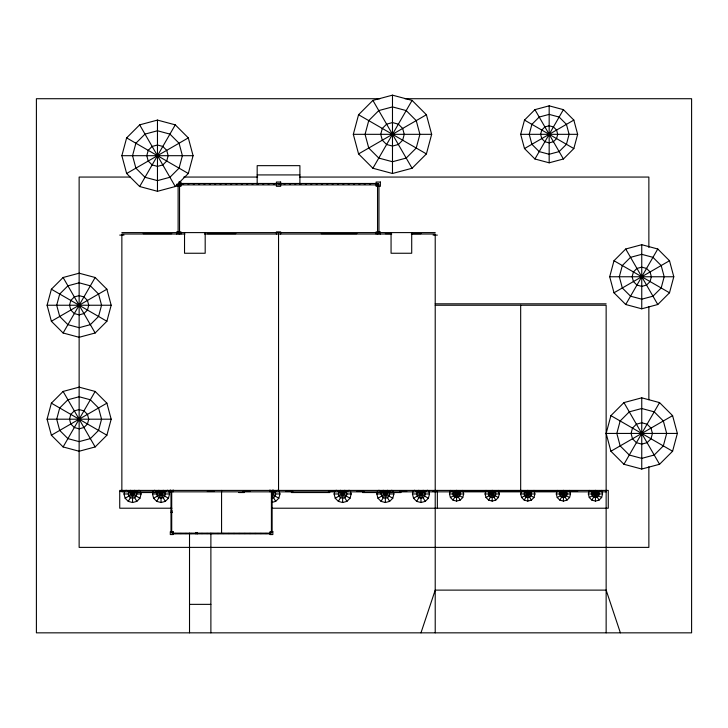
<?xml version="1.0" encoding="UTF-8"?>
<svg xmlns="http://www.w3.org/2000/svg" width="728" height="728" viewBox="0 0 728 728"><rect width="100%" height="100%" fill="white"/><g stroke="black" fill="none" stroke-linecap="round" stroke-linejoin="round"><path stroke-width="1.09" d="M47.083 305.241L51.379 289.225L63.108 277.495L79.134 273.2L95.159 277.495L106.889 289.225L111.175 305.241L106.889 321.266L95.159 332.996L79.134 337.291L63.108 332.996L51.379 321.266L47.083 305.241L111.175 305.241M47.083 419.192L51.379 403.166L63.108 391.436L79.134 387.141L95.159 391.436L106.889 403.166L111.175 419.192L106.889 435.217L95.159 446.947L79.134 451.242L63.108 446.947L51.379 435.217L47.083 419.192L111.175 419.192M121.858 155.692L126.636 137.883L139.667 124.852L157.466 120.084L175.275 124.852L188.306 137.883L193.075 155.692L188.306 173.492L175.275 186.523L157.466 191.3L139.667 186.523L126.636 173.492L121.858 155.692L193.075 155.692M140.231 490.763L141.086 493.975L139.949 498.243L136.819 501.374L132.542 502.52L128.274 501.374L125.143 498.243L123.997 493.975L124.852 490.763M168.714 490.763L169.578 493.975L168.432 498.243L165.302 501.374L161.034 502.52L156.757 501.374L153.626 498.243L152.489 493.975L153.344 490.763M353.317 134.325L358.567 114.742L372.9 100.4L392.483 95.159L412.075 100.4L426.408 114.742L431.659 134.325L426.408 153.908L412.075 168.25L392.483 173.492L372.9 168.25L358.567 153.908L353.317 134.325L431.659 134.325M271.417 502.52L275.694 501.374L278.815 498.243L279.962 493.975L279.106 490.763M350.323 490.763L351.178 493.975L350.031 498.243L346.91 501.374L342.633 502.52L338.365 501.374L335.235 498.243L334.088 493.975L334.944 490.763M393.056 490.763L393.912 493.975L392.765 498.243L389.635 501.374L385.367 502.52L381.09 501.374L377.969 498.243L376.822 493.975L377.677 490.763M428.665 490.763L429.52 493.975L428.373 498.243L425.243 501.374L420.975 502.52L416.698 501.374L413.577 498.243L412.43 493.975L413.286 490.763M520.675 134.325L524.497 120.084L534.925 109.655L549.167 105.833L563.408 109.655L573.837 120.084L577.65 134.325L573.837 148.567L563.408 158.995L549.167 162.808L534.925 158.995L524.497 148.567L520.675 134.325L577.65 134.325M449.458 493.975L450.414 490.408L462.753 497.533L460.142 500.136L456.583 501.091L453.025 500.136L450.414 497.533L449.458 493.975L463.709 493.975L462.753 497.533M485.066 493.975L486.022 490.408L498.361 497.533L495.75 500.136L492.192 501.091L488.634 500.136L486.022 497.533L485.066 493.975L499.317 493.975L498.361 497.533M520.675 493.975L521.63 490.408L533.97 497.533L534.925 493.975L533.97 490.408L521.63 497.533L520.675 493.975L534.925 493.975M609.7 276.758L613.995 260.733L625.725 249.003L641.75 244.708L657.775 249.003L669.505 260.733L673.791 276.758L669.505 292.783L657.775 304.513L641.75 308.809L625.725 304.513L613.995 292.783L609.7 276.758L673.791 276.758M556.283 493.975L557.239 490.408L569.578 497.533L570.534 493.975L569.578 490.408L557.239 497.533L556.283 493.975L570.534 493.975M588.333 493.975L589.289 490.408L601.628 497.533L599.017 500.136L595.459 501.091L591.891 500.136L589.289 497.533L588.333 493.975L602.575 493.975L601.628 497.533M606.142 433.433L610.91 415.633L623.942 402.602L641.75 397.825L659.55 402.602L672.59 415.633L677.359 433.433L672.59 451.242L659.55 464.273L641.75 469.041L623.942 464.273L610.91 451.242L606.142 433.433L677.359 433.433M420.975 632.841L435.217 590.117L606.142 590.117L620.383 632.841M139.667 186.523L175.275 124.852M63.108 332.996L95.159 277.495M63.108 446.947L95.159 391.436M128.274 501.374L134.68 490.272L136.245 491.837L136.819 493.975L136.245 496.105L134.68 497.67L132.542 498.243L130.403 497.67L128.847 496.105L128.274 493.975L128.847 491.837L130.403 490.272L136.819 501.374M156.757 501.374L163.163 490.272L164.728 491.837L165.302 493.975L164.728 496.105L163.163 497.67L161.034 498.243L158.895 497.67L157.33 496.105L156.757 493.975L157.33 491.837L158.895 490.272L165.302 501.374M372.9 168.25L412.075 100.4M271.954 493.047L273.555 490.272L275.12 491.837L275.694 493.975L275.12 496.105L273.555 497.67L271.417 498.243M534.925 158.995L563.408 109.655M338.365 501.374L344.772 490.272L346.337 491.837L346.91 493.975L346.337 496.105L344.772 497.67L342.633 498.243L340.495 497.67L338.939 496.105L338.365 493.975L338.939 491.837L340.495 490.272L346.91 501.374M381.09 501.374L387.505 490.272L389.061 491.837L389.635 493.975L389.061 496.105L387.505 497.67L385.367 498.243L383.228 497.67L381.663 496.105L381.09 493.975L381.663 491.837L383.228 490.272L389.635 501.374M416.698 501.374L423.114 490.272L424.679 491.837L425.243 493.975L424.679 496.105L423.114 497.67L420.975 498.243L418.837 497.67L417.271 496.105L416.698 493.975L417.271 491.837L418.837 490.272L425.243 501.374M453.025 500.136L458.367 490.89L459.668 492.192L460.142 493.975L459.668 495.75L458.367 497.051L456.583 497.533L454.8 497.051L453.499 495.75L453.025 493.975L453.499 492.192L454.8 490.89L456.583 490.408L458.367 490.89M488.634 500.136L493.975 490.89L495.277 492.192L495.75 493.975L495.277 495.75L493.975 497.051L492.192 497.533L490.408 497.051L489.107 495.75L488.634 493.975L489.107 492.192L490.408 490.89L492.192 490.408L493.975 490.89M625.725 304.513L657.775 249.003M521.63 497.533L524.242 500.136L529.584 490.89L527.8 490.408L526.016 490.89L524.715 492.192L524.242 493.975L524.715 495.75L526.016 497.051L527.8 497.533L529.584 497.051L530.885 495.75L531.358 493.975L530.885 492.192L529.584 490.89M557.239 497.533L559.85 500.136L565.192 490.89L566.493 492.192L566.966 493.975L566.493 495.75L565.192 497.051L563.408 497.533L561.625 497.051L560.323 495.75L559.85 493.975L560.323 492.192L561.625 490.89L563.408 490.408L565.192 490.89M591.891 500.136L597.233 490.89L595.459 490.408L593.675 490.89L592.374 492.192L591.891 493.975L592.374 495.75L593.675 497.051L595.459 497.533L597.233 497.051L598.543 495.75L599.017 493.975L598.543 492.192L597.233 490.89M623.942 464.273L659.55 402.602M524.242 500.136L527.8 501.091L531.358 500.136L533.97 497.533M559.85 500.136L563.408 501.091L566.966 500.136L569.578 497.533M126.636 173.492L188.306 137.883M51.379 321.266L106.889 289.225M358.567 153.908L426.408 114.742M524.497 148.567L573.837 120.084M51.379 435.217L106.889 403.166M125.143 498.243L139.021 490.235M153.626 498.243L167.504 490.235M613.995 292.783L669.505 260.733M272.345 493.438L277.896 490.235M335.235 498.243L349.112 490.235M377.969 498.243L391.837 490.235M413.577 498.243L427.454 490.235M450.414 497.533L462.753 490.408L463.709 493.975M486.022 497.533L498.361 490.408L499.317 493.975M610.91 451.242L672.59 415.633M589.289 497.533L601.628 490.408L602.575 493.975M379.925 98.717L36.4 98.717L36.4 632.841L691.6 632.841L691.6 98.717L404.95 98.717M257.175 174.92L299.909 174.92M130.303 177.059L79.134 177.059L79.134 547.383L648.866 547.383L648.866 466.73M183.756 177.059L257.676 177.059M299.745 177.059L648.866 177.059L648.866 247.484M178.833 182.036L180.972 182.036L180.972 186.313L176.695 186.313L176.695 184.175M182.391 183.82L183.82 183.82M187.733 183.82L189.162 183.82M193.075 183.82L194.503 183.82M198.416 183.82L199.845 183.82M203.758 183.82L205.187 183.82M209.1 183.82L210.529 183.82M214.442 183.82L215.87 183.82M219.783 183.82L221.212 183.82M225.125 183.82L226.554 183.82M230.467 183.82L231.895 183.82M235.808 183.82L237.237 183.82M241.15 183.82L242.579 183.82M246.492 183.82L247.911 183.82M251.833 183.82L253.253 183.82M257.175 183.82L258.595 183.82M262.517 183.82L263.936 183.82M267.859 183.82L269.278 183.82M273.2 183.82L274.62 183.82M278.542 183.82L279.962 183.82M283.884 183.82L285.303 183.82M289.225 183.82L290.645 183.82M294.567 183.82L295.987 183.82M299.909 183.82L301.328 183.82M305.241 183.82L306.67 183.82M310.583 183.82L312.012 183.82M315.925 183.82L317.353 183.82M321.266 183.82L322.695 183.82M326.608 183.82L328.037 183.82M331.95 183.82L333.379 183.82M337.291 183.82L338.72 183.82M342.633 183.82L344.062 183.82M347.975 183.82L349.404 183.82M353.317 183.82L354.745 183.82M358.658 183.82L360.087 183.82M364 183.82L365.429 183.82M369.342 183.82L370.761 183.82M121.858 232.605L435.217 232.605M143.225 233.67L171.717 233.67M207.325 233.67L235.808 233.67M321.266 233.67L356.875 233.67M385.367 233.67L390.927 233.67M412.075 233.67L420.975 233.67M184.967 234.025L121.858 234.025L121.858 490.408M204.55 234.025L391.737 234.025M411.284 234.025L435.217 234.025L435.217 632.841M119.729 235.099L123.997 235.099M433.078 235.099L437.355 235.099M435.217 303.822L606.142 303.822M435.217 305.241L606.142 305.241L606.142 632.841M463.709 491.127L577.65 491.127M119.729 491.482L123.997 491.482M128.983 491.482L136.109 491.482M157.466 491.482L164.592 491.482M207.325 491.482L214.442 491.482M242.934 491.482L250.05 491.482M285.658 491.482L292.783 491.482M328.392 491.482L335.517 491.482M356.875 491.482L364 491.482M399.608 491.482L406.734 491.482M433.078 491.482L437.355 491.482M121.858 491.837L606.142 491.837M134.68 492.547L158.895 492.547M238.757 492.547L244.353 492.547M291.355 492.547L329.811 492.547M362.571 492.547L401.037 492.547M123.997 493.975L141.086 493.975M152.489 493.975L169.578 493.975M271.417 493.975L279.962 493.975M334.088 493.975L351.178 493.975M376.822 493.975L393.912 493.975M412.43 493.975L429.52 493.975M171.908 508.217L119.729 508.217L119.729 490.408L608.271 490.408L608.271 508.217L271.735 508.217M170.998 511.065L172.427 511.065M170.998 512.485L172.427 512.485M174.565 533.497L175.985 533.497M179.907 533.497L181.327 533.497M185.249 533.497L186.668 533.497M190.581 533.497L192.01 533.497M195.923 533.497L197.352 533.497M201.265 533.497L202.693 533.497M206.606 533.497L208.035 533.497M211.948 533.497L213.377 533.497M217.29 533.497L218.719 533.497M222.632 533.497L224.06 533.497M227.973 533.497L229.402 533.497M233.315 533.497L234.744 533.497M238.657 533.497L240.085 533.497M243.998 533.497L245.427 533.497M249.34 533.497L250.769 533.497M254.682 533.497L256.101 533.497M260.023 533.497L261.443 533.497M265.365 533.497L266.785 533.497M172.845 533.851L270.288 533.851M189.517 604.358L210.883 604.358M524.497 120.084L573.837 148.567M613.995 260.733L669.505 292.783M358.567 114.742L426.408 153.908M610.91 415.633L672.59 451.242M126.636 137.883L188.306 173.492M414.496 490.235L428.373 498.243M51.379 289.225L106.889 321.266M378.888 490.235L392.765 498.243M336.163 490.235L350.031 498.243M272.345 494.503L278.815 498.243M51.379 403.166L106.889 435.217M154.554 490.235L168.432 498.243M126.071 490.235L139.949 498.243M625.725 249.003L657.775 304.513M534.925 109.655L563.408 158.995M623.942 402.602L659.55 464.273M372.9 100.4L412.075 168.25M593.675 490.89L599.017 500.136M561.625 490.89L566.966 500.136M526.016 490.89L531.358 500.136M490.408 490.89L495.75 500.136M454.8 490.89L460.142 500.136M139.667 124.852L175.275 186.523M271.954 494.894L275.694 501.374M63.108 277.495L95.159 332.996M63.108 391.436L95.159 446.947M648.866 306.561L648.866 399.708M641.75 244.708L641.75 308.809M641.75 397.825L641.75 469.041M595.459 490.408L595.459 501.091M563.408 490.408L563.408 501.091M549.167 105.833L549.167 162.808M527.8 490.408L527.8 501.091M520.675 305.241L520.675 490.408M492.192 490.408L492.192 501.091M456.583 490.408L456.583 501.091M437.355 490.408L437.355 508.217M420.975 490.763L420.975 502.52M411.711 232.605L411.711 253.253L391.063 253.253L391.063 232.605M392.483 95.159L392.483 173.492M385.367 490.763L385.367 502.52M380.38 234.025L380.38 231.895L376.103 231.895L376.103 234.025M378.951 234.025L378.951 184.175L377.532 184.175L377.532 234.025M342.633 490.763L342.633 502.52M299.909 184.175L299.909 165.656L257.175 165.656L257.175 184.175M280.671 234.025L280.671 231.895L276.403 231.895L276.403 234.025M278.542 234.025L278.542 490.408M272.845 489.935L272.845 491.837M272.126 491.536L272.126 532.013M271.417 490.408L271.417 533.142L171.717 533.142L171.717 490.408M269.997 489.935L269.997 491.837M221.567 490.408L221.567 533.142M210.883 533.142L210.883 632.841M205.187 232.605L205.187 253.253L184.53 253.253L184.53 232.605M197.352 532.432L197.352 533.851M195.923 532.432L195.923 533.851M189.517 533.142L189.517 632.841M180.972 234.025L180.972 231.895L176.695 231.895L176.695 234.025M179.543 234.025L179.543 184.175L178.123 184.175L178.123 234.025M173.137 489.935L173.137 491.837M170.998 491.536L170.998 532.013M170.288 489.935L170.288 491.837M161.034 490.763L161.034 502.52M157.466 120.084L157.466 191.3M132.542 490.763L132.542 502.52M59.705 294.03L56.693 305.241L59.705 316.462L67.913 324.67L79.134 327.682L90.345 324.67L98.562 316.462L101.565 305.241L98.562 294.03L90.345 285.822L79.134 282.81L67.913 285.822L59.705 294.03M70.807 300.436L69.515 305.241L70.807 310.055L74.32 313.568L79.134 314.86L83.938 313.568L87.46 310.055L88.743 305.241L87.46 300.436L83.938 296.924L79.134 295.632L74.32 296.924L70.807 300.436M59.705 407.98L56.693 419.192L59.705 430.412L67.913 438.62L79.134 441.623L90.345 438.62L98.562 430.412L101.565 419.192L98.562 407.98L90.345 399.763L79.134 396.76L67.913 399.763L59.705 407.98M135.881 143.225L132.542 155.692L135.881 168.15L145.008 177.277L157.466 180.617L169.933 177.277L179.061 168.15L182.391 155.692L179.061 143.225L169.933 134.107L157.466 130.767L145.008 134.107L135.881 143.225M70.807 414.387L69.515 419.192L70.807 423.996L74.32 427.518L79.134 428.81L83.938 427.518L87.46 423.996L88.743 419.192L87.46 414.387L83.938 410.865L79.134 409.582L74.32 410.865L70.807 414.387M148.221 150.35L146.783 155.692L148.221 161.034L152.125 164.938L157.466 166.375L162.808 164.938L166.721 161.034L168.15 155.692L166.721 150.35L162.808 146.437L157.466 145.008L152.125 146.437L148.221 150.35M368.741 120.611L365.065 134.325L368.741 148.03L378.778 158.067L392.483 161.743L406.197 158.067L416.234 148.03L419.901 134.325L416.234 120.611L406.197 110.574L392.483 106.907L378.778 110.574L368.741 120.611M382.309 128.447L380.735 134.325L382.309 140.204L386.614 144.499L392.483 146.073L398.362 144.499L402.666 140.204L404.24 134.325L402.666 128.447L398.362 124.151L392.483 122.577L386.614 124.151L382.309 128.447M531.895 124.352L529.229 134.325L531.895 144.299L539.193 151.597L549.167 154.263L559.131 151.597L566.439 144.299L569.105 134.325L566.439 124.352L559.131 117.053L549.167 114.387L539.193 117.053L531.895 124.352M541.769 130.048L540.622 134.325L541.769 138.593L544.89 141.723L549.167 142.87L553.435 141.723L556.565 138.593L557.712 134.325L556.565 130.048L553.435 126.927L549.167 125.78L544.89 126.927L541.769 130.048M622.322 265.538L619.319 276.758L622.322 287.979L630.53 296.187L641.75 299.19L652.961 296.187L661.179 287.979L664.182 276.758L661.179 265.538L652.961 257.33L641.75 254.327L630.53 257.33L622.322 265.538M633.424 271.954L632.131 276.758L633.424 281.563L636.936 285.085L641.75 286.377L646.555 285.085L650.077 281.563L651.36 276.758L650.077 271.954L646.555 268.432L641.75 267.149L636.936 268.432L633.424 271.954M620.165 420.975L616.825 433.433L620.165 445.9L629.283 455.027L641.75 458.367L654.208 455.027L663.335 445.9L666.675 433.433L663.335 420.975L654.208 411.848L641.75 408.508L629.283 411.848L620.165 420.975M632.495 428.091L631.067 433.433L632.495 438.775L636.409 442.688L641.75 444.116L647.092 442.688L650.996 438.775L652.434 433.433L650.996 428.091L647.092 424.187L641.75 422.759L636.409 424.187L632.495 428.091M280.671 182.036L276.403 182.036L276.403 186.313L280.671 186.313L280.671 182.036M380.38 182.036L376.103 182.036L376.103 186.313L380.38 186.313L380.38 182.036M378.241 183.465L178.833 183.465L178.833 184.885L378.241 184.885L378.241 183.465M173.137 531.713L170.288 531.713L170.288 534.561L173.137 534.561L173.137 531.713M272.845 531.713L269.997 531.713L269.997 534.561L272.845 534.561L272.845 531.713"/></g></svg>
